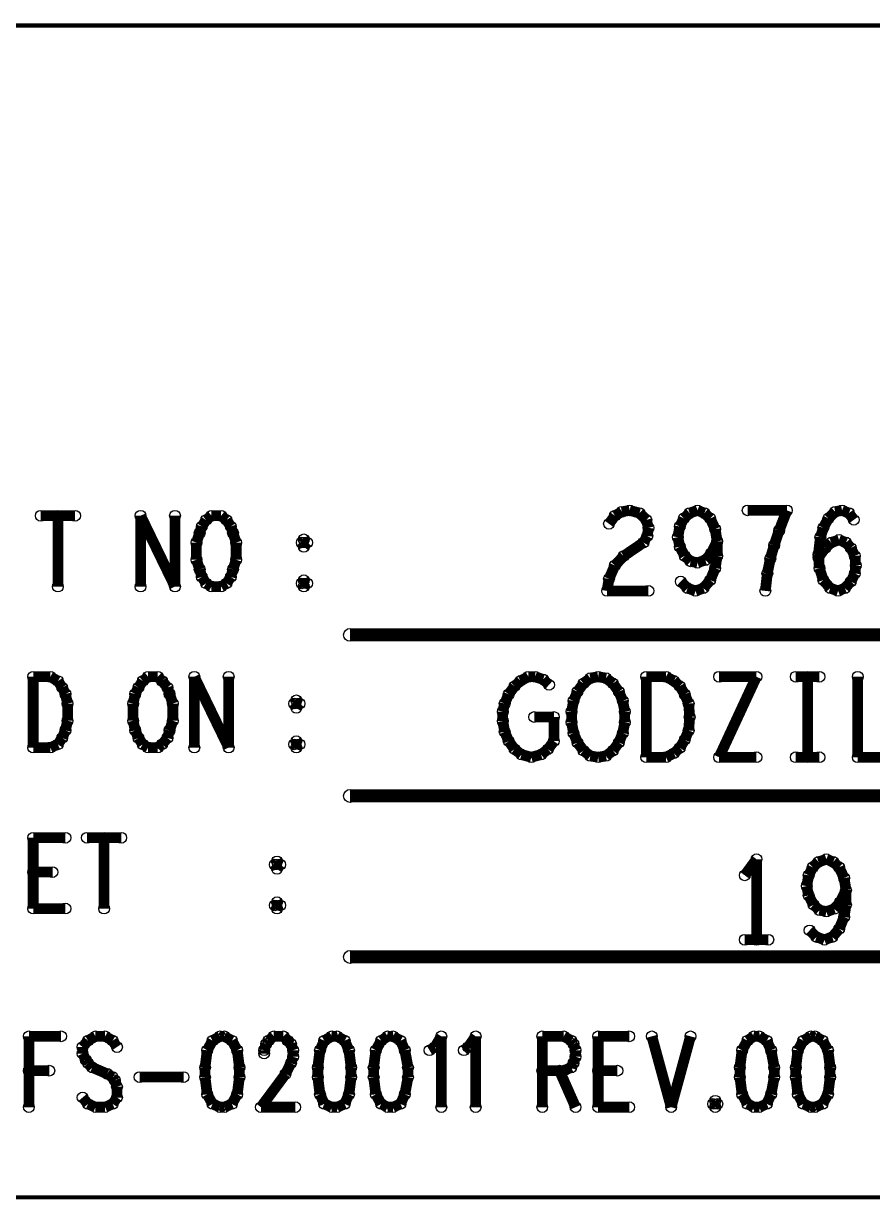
# Model space of a CAD drawing. Header units: millimetres. Extents: x 0 to 24, y 0 to 13.8.
# Drawn here: x 1.542 to 2.332, y 0 to 1.096 of the extents above; entities that cross this region are included whole.
import ezdxf

# ---------------------------------------------------------------- set-up
doc = ezdxf.new("R2010")
doc.units = ezdxf.units.MM
doc.layers.add('PRESS_FIT_PIN_A', color=11, linetype='Continuous')

# ---------------------------------------------------------------- blocks, each defined once
blk = doc.blocks.new('ROUND_3')
blk.add_circle((0, 0), 0.005)
blk = doc.blocks.new('ROUND_4')
blk.add_circle((0, 0), 0.006)

msp = doc.modelspace()

# ---------------------------------------------------------------- linework, layer by layer
at = {"layer": 'PRESS_FIT_PIN_A'}
for points, const_width in [([(7.8525, 1.0936), (0.7909, 1.0936)], 0.004), ([(2.099, 0.6407), (2.1063, 0.642)], 0.01), ([(2.1063, 0.642), (2.1155, 0.6395)], 0.01), ([(2.1695, 0.642), (2.1622, 0.6395)], 0.01), ([(2.1759, 0.6395), (2.1695, 0.642)], 0.01), ([(2.2528, 0.642), (2.2162, 0.642)], 0.01), ([(2.2455, 0.6232), (2.2528, 0.642)], 0.01), ([(2.2977, 0.6407), (2.3041, 0.642)], 0.01), ([(2.3041, 0.642), (2.3105, 0.6395)], 0.01), ([(1.558, 0.637), (1.59, 0.637)], 0.01), ([(1.574, 0.637), (1.574, 0.571)], 0.01), ([(1.651, 0.637), (1.683, 0.571)], 0.01), ([(1.651, 0.637), (1.651, 0.571)], 0.01), ([(1.683, 0.637), (1.683, 0.571)], 0.01), ([(1.712, 0.633), (1.708, 0.627)], 0.01), ([(1.717, 0.637), (1.712, 0.633)], 0.01), ([(1.726, 0.637), (1.717, 0.637)], 0.01), ([(1.731, 0.633), (1.726, 0.637)], 0.01), ([(1.735, 0.627), (1.731, 0.633)], 0.01), ([(2.0871, 0.6295), (2.0926, 0.637)], 0.01), ([(2.0926, 0.637), (2.099, 0.6407)], 0.01), ([(2.1155, 0.6395), (2.1219, 0.6332)], 0.01), ([(2.1219, 0.6332), (2.1238, 0.6257)], 0.01), ([(2.1567, 0.6345), (2.153, 0.627)], 0.01), ([(2.1622, 0.6395), (2.1567, 0.6345)], 0.01), ([(2.1814, 0.6345), (2.1759, 0.6395)], 0.01), ([(2.186, 0.6245), (2.1814, 0.6345)], 0.01), ([(2.2867, 0.6257), (2.2913, 0.6345)], 0.01), ([(2.2913, 0.6345), (2.2977, 0.6407)], 0.01), ([(2.3105, 0.6395), (2.3151, 0.6332)], 0.01), ([(1.706, 0.621), (1.703, 0.612)], 0.01), ([(1.708, 0.627), (1.706, 0.621)], 0.01), ([(1.737, 0.621), (1.735, 0.627)], 0.01), ([(1.74, 0.612), (1.737, 0.621)], 0.01), ([(2.1238, 0.6257), (2.1228, 0.6182)], 0.01), ([(2.153, 0.627), (2.1512, 0.617)], 0.01), ([(2.1878, 0.6132), (2.186, 0.6245)], 0.01), ([(2.2409, 0.6095), (2.2455, 0.6232)], 0.01), ([(2.2839, 0.617), (2.2867, 0.6257)], 0.01), ([(1.703, 0.612), (1.703, 0.596)], 0.01), ([(1.74, 0.596), (1.74, 0.612)], 0.01), ([(1.803, 0.615), (1.801, 0.612)], 0.01), ([(1.801, 0.612), (1.803, 0.608)], 0.01), ([(1.806, 0.612), (1.803, 0.615)], 0.01), ([(1.803, 0.608), (1.806, 0.612)], 0.01), ([(2.1192, 0.612), (2.1008, 0.5995)], 0.01), ([(2.1228, 0.6182), (2.1192, 0.612)], 0.01), ([(2.1512, 0.617), (2.153, 0.6082)], 0.01), ([(2.1823, 0.602), (2.1878, 0.6132)], 0.01), ([(2.1878, 0.5995), (2.1878, 0.6132)], 0.01), ([(2.2373, 0.597), (2.2409, 0.6095)], 0.01), ([(2.2821, 0.6007), (2.2839, 0.617)], 0.01), ([(2.2885, 0.607), (2.294, 0.612)], 0.01), ([(2.294, 0.612), (2.3013, 0.6145)], 0.01), ([(2.3013, 0.6145), (2.3078, 0.612)], 0.01), ([(2.3078, 0.612), (2.3123, 0.607)], 0.01), ([(2.1008, 0.5995), (2.0926, 0.5907)], 0.01), ([(2.153, 0.6082), (2.1576, 0.5995)], 0.01), ([(2.1576, 0.5995), (2.1631, 0.5945)], 0.01), ([(2.1768, 0.5957), (2.1823, 0.602)], 0.01), ([(2.186, 0.5882), (2.1878, 0.5995)], 0.01), ([(2.2821, 0.5982), (2.2885, 0.607)], 0.01), ([(2.283, 0.5882), (2.2821, 0.6007)], 0.01), ([(2.3123, 0.607), (2.316, 0.5995)], 0.01), ([(2.316, 0.5995), (2.3169, 0.5907)], 0.01), ([(1.703, 0.596), (1.706, 0.587)], 0.01), ([(1.706, 0.587), (1.708, 0.58)], 0.01), ([(1.735, 0.58), (1.737, 0.587)], 0.01), ([(1.737, 0.587), (1.74, 0.596)], 0.01), ([(2.0926, 0.5907), (2.0871, 0.5782)], 0.01), ([(2.1631, 0.5945), (2.1695, 0.5932)], 0.01), ([(2.1695, 0.5932), (2.1768, 0.5957)], 0.01), ([(2.1814, 0.577), (2.186, 0.5882)], 0.01), ([(2.2345, 0.5832), (2.2373, 0.597)], 0.01), ([(2.2867, 0.577), (2.283, 0.5882)], 0.01), ([(2.3169, 0.5907), (2.316, 0.5832)], 0.01), ([(1.708, 0.58), (1.712, 0.574)], 0.01), ([(1.731, 0.574), (1.735, 0.58)], 0.01), ([(1.803, 0.577), (1.801, 0.574)], 0.01), ([(1.806, 0.574), (1.803, 0.577)], 0.01), ([(2.0871, 0.5782), (2.0853, 0.567)], 0.01), ([(2.1539, 0.5757), (2.1603, 0.5695)], 0.01), ([(2.175, 0.5695), (2.1814, 0.577)], 0.01), ([(2.2327, 0.567), (2.2345, 0.5832)], 0.01), ([(2.2931, 0.5695), (2.2867, 0.577)], 0.01), ([(2.3123, 0.5757), (2.3068, 0.5695)], 0.01), ([(2.316, 0.5832), (2.3123, 0.5757)], 0.01), ([(1.712, 0.574), (1.717, 0.571)], 0.01), ([(1.717, 0.571), (1.726, 0.571)], 0.01), ([(1.726, 0.571), (1.731, 0.574)], 0.01), ([(1.801, 0.574), (1.803, 0.571)], 0.01), ([(1.803, 0.571), (1.806, 0.574)], 0.01), ([(2.0853, 0.567), (2.1238, 0.567)], 0.01), ([(2.1603, 0.5695), (2.1677, 0.567)], 0.01), ([(2.1677, 0.567), (2.175, 0.5695)], 0.01), ([(2.3004, 0.567), (2.2931, 0.5695)], 0.01), ([(2.3068, 0.5695), (2.3004, 0.567)], 0.01), ([(1.846, 0.526), (3.046, 0.526)], 0.012), ([(1.551, 0.487), (1.567, 0.487)], 0.01), ([(1.551, 0.487), (1.551, 0.421)], 0.01), ([(1.567, 0.487), (1.574, 0.483)], 0.01), ([(1.574, 0.483), (1.578, 0.477)], 0.01), ([(1.653, 0.483), (1.649, 0.477)], 0.01), ([(1.658, 0.487), (1.653, 0.483)], 0.01), ([(1.667, 0.487), (1.658, 0.487)], 0.01), ([(1.671, 0.483), (1.667, 0.487)], 0.01), ([(1.676, 0.477), (1.671, 0.483)], 0.01), ([(1.701, 0.487), (1.733, 0.421)], 0.01), ([(1.701, 0.487), (1.701, 0.421)], 0.01), ([(1.733, 0.487), (1.733, 0.421)], 0.01), ([(1.9937, 0.4707), (1.9992, 0.4782)], 0.01), ([(1.9992, 0.4782), (2.0047, 0.4832)], 0.01), ([(2.0047, 0.4832), (2.012, 0.487)], 0.01), ([(2.012, 0.487), (2.0184, 0.487)], 0.01), ([(2.0184, 0.487), (2.0258, 0.4845)], 0.01), ([(2.0258, 0.4845), (2.0313, 0.4795)], 0.01), ([(2.0578, 0.4732), (2.0633, 0.4807)], 0.01), ([(2.0633, 0.4807), (2.0697, 0.4857)], 0.01), ([(2.0697, 0.4857), (2.077, 0.487)], 0.01), ([(2.077, 0.487), (2.0843, 0.4857)], 0.01), ([(2.0843, 0.4857), (2.0908, 0.4807)], 0.01), ([(2.0908, 0.4807), (2.0963, 0.4732)], 0.01), ([(2.1218, 0.412), (2.1218, 0.487)], 0.01), ([(2.1218, 0.487), (2.1402, 0.487)], 0.01), ([(2.1402, 0.487), (2.1475, 0.4832)], 0.01), ([(2.1475, 0.4832), (2.153, 0.4782)], 0.01), ([(2.153, 0.4782), (2.1576, 0.4707)], 0.01), ([(2.1896, 0.487), (2.2244, 0.487)], 0.01), ([(2.2244, 0.487), (2.1896, 0.412)], 0.01), ([(2.261, 0.487), (2.283, 0.487)], 0.01), ([(2.272, 0.487), (2.272, 0.412)], 0.01), ([(2.3187, 0.487), (2.3187, 0.412)], 0.01), ([(1.578, 0.477), (1.581, 0.471)], 0.01), ([(1.581, 0.471), (1.583, 0.462)], 0.01), ([(1.646, 0.471), (1.644, 0.462)], 0.01), ([(1.649, 0.477), (1.646, 0.471)], 0.01), ([(1.678, 0.471), (1.676, 0.477)], 0.01), ([(1.681, 0.462), (1.678, 0.471)], 0.01), ([(1.99, 0.462), (1.9937, 0.4707)], 0.01), ([(2.0541, 0.4645), (2.0578, 0.4732)], 0.01), ([(2.0963, 0.4732), (2.0999, 0.4645)], 0.01), ([(2.1576, 0.4707), (2.1613, 0.462)], 0.01), ([(1.583, 0.462), (1.583, 0.446)], 0.01), ([(1.644, 0.462), (1.644, 0.446)], 0.01), ([(1.681, 0.446), (1.681, 0.462)], 0.01), ([(1.796, 0.465), (1.794, 0.462)], 0.01), ([(1.794, 0.462), (1.796, 0.458)], 0.01), ([(1.799, 0.462), (1.796, 0.465)], 0.01), ([(1.796, 0.458), (1.799, 0.462)], 0.01), ([(1.9882, 0.4545), (1.99, 0.462)], 0.01), ([(2.0523, 0.4545), (2.0541, 0.4645)], 0.01), ([(2.0999, 0.4645), (2.1018, 0.4545)], 0.01), ([(2.1613, 0.462), (2.1622, 0.4495)], 0.01), ([(1.583, 0.446), (1.581, 0.437)], 0.01), ([(1.644, 0.446), (1.646, 0.437)], 0.01), ([(1.678, 0.437), (1.681, 0.446)], 0.01), ([(1.9882, 0.4457), (1.9882, 0.4545)], 0.01), ([(1.99, 0.4357), (1.9882, 0.4457)], 0.01), ([(2.0175, 0.4495), (2.0358, 0.4495)], 0.01), ([(2.0358, 0.4495), (2.0358, 0.427)], 0.01), ([(2.0523, 0.4445), (2.0523, 0.4545)], 0.01), ([(2.0541, 0.4345), (2.0523, 0.4445)], 0.01), ([(2.1018, 0.4445), (2.0999, 0.4345)], 0.01), ([(2.1018, 0.4545), (2.1018, 0.4445)], 0.01), ([(2.1622, 0.4495), (2.1613, 0.437)], 0.01), ([(1.581, 0.437), (1.578, 0.43)], 0.01), ([(1.646, 0.437), (1.649, 0.43)], 0.01), ([(1.676, 0.43), (1.678, 0.437)], 0.01), ([(1.9937, 0.427), (1.99, 0.4357)], 0.01), ([(2.0578, 0.4257), (2.0541, 0.4345)], 0.01), ([(2.0999, 0.4345), (2.0963, 0.4257)], 0.01), ([(2.1613, 0.437), (2.1576, 0.4282)], 0.01), ([(1.574, 0.424), (1.567, 0.421)], 0.01), ([(1.578, 0.43), (1.574, 0.424)], 0.01), ([(1.649, 0.43), (1.653, 0.424)], 0.01), ([(1.653, 0.424), (1.658, 0.421)], 0.01), ([(1.667, 0.421), (1.671, 0.424)], 0.01), ([(1.671, 0.424), (1.676, 0.43)], 0.01), ([(1.796, 0.427), (1.794, 0.424)], 0.01), ([(1.794, 0.424), (1.796, 0.421)], 0.01), ([(1.799, 0.424), (1.796, 0.427)], 0.01), ([(1.796, 0.421), (1.799, 0.424)], 0.01), ([(1.9992, 0.4195), (1.9937, 0.427)], 0.01), ([(2.0358, 0.427), (2.0303, 0.4195)], 0.01), ([(2.0633, 0.4182), (2.0578, 0.4257)], 0.01), ([(2.0963, 0.4257), (2.0908, 0.4182)], 0.01), ([(2.1576, 0.4282), (2.153, 0.4207)], 0.01), ([(1.567, 0.421), (1.551, 0.421)], 0.01), ([(1.658, 0.421), (1.667, 0.421)], 0.01), ([(2.0056, 0.4145), (1.9992, 0.4195)], 0.01), ([(2.0148, 0.412), (2.0056, 0.4145)], 0.01), ([(2.0239, 0.4145), (2.0148, 0.412)], 0.01), ([(2.0303, 0.4195), (2.0239, 0.4145)], 0.01), ([(2.0697, 0.4132), (2.0633, 0.4182)], 0.01), ([(2.077, 0.412), (2.0697, 0.4132)], 0.01), ([(2.0843, 0.4132), (2.077, 0.412)], 0.01), ([(2.0908, 0.4182), (2.0843, 0.4132)], 0.01), ([(2.1402, 0.412), (2.1218, 0.412)], 0.01), ([(2.1475, 0.4157), (2.1402, 0.412)], 0.01), ([(2.153, 0.4207), (2.1475, 0.4157)], 0.01), ([(2.1896, 0.412), (2.2244, 0.412)], 0.01), ([(2.261, 0.412), (2.283, 0.412)], 0.01), ([(2.3187, 0.412), (2.3553, 0.412)], 0.01), ([(1.846, 0.376), (3.046, 0.376)], 0.012), ([(1.551, 0.337), (1.551, 0.271)], 0.01), ([(1.551, 0.337), (1.581, 0.337)], 0.01), ([(1.601, 0.337), (1.633, 0.337)], 0.01), ([(1.617, 0.337), (1.617, 0.271)], 0.01), ([(1.778, 0.315), (1.776, 0.312)], 0.01), ([(1.781, 0.312), (1.778, 0.315)], 0.01), ([(2.2245, 0.317), (2.2135, 0.302)], 0.01), ([(2.2245, 0.242), (2.2245, 0.317)], 0.01), ([(2.2822, 0.3145), (2.2767, 0.3095)], 0.01), ([(2.2895, 0.317), (2.2822, 0.3145)], 0.01), ([(2.2959, 0.3145), (2.2895, 0.317)], 0.01), ([(2.3014, 0.3095), (2.2959, 0.3145)], 0.01), ([(1.551, 0.305), (1.569, 0.305)], 0.01), ([(1.776, 0.312), (1.778, 0.308)], 0.01), ([(1.778, 0.308), (1.781, 0.312)], 0.01), ([(2.273, 0.302), (2.2712, 0.292)], 0.01), ([(2.2767, 0.3095), (2.273, 0.302)], 0.01), ([(2.306, 0.2995), (2.3014, 0.3095)], 0.01), ([(2.2712, 0.292), (2.273, 0.2832)], 0.01), ([(2.3078, 0.2882), (2.306, 0.2995)], 0.01), ([(2.273, 0.2832), (2.2776, 0.2745)], 0.01), ([(2.3023, 0.277), (2.3078, 0.2882)], 0.01), ([(2.3078, 0.2745), (2.3078, 0.2882)], 0.01), ([(1.551, 0.271), (1.581, 0.271)], 0.01), ([(1.778, 0.277), (1.776, 0.274)], 0.01), ([(1.776, 0.274), (1.778, 0.271)], 0.01), ([(1.781, 0.274), (1.778, 0.277)], 0.01), ([(1.778, 0.271), (1.781, 0.274)], 0.01), ([(2.2776, 0.2745), (2.2831, 0.2695)], 0.01), ([(2.2831, 0.2695), (2.2895, 0.2682)], 0.01), ([(2.2895, 0.2682), (2.2968, 0.2707)], 0.01), ([(2.2968, 0.2707), (2.3023, 0.277)], 0.01), ([(2.306, 0.2632), (2.3078, 0.2745)], 0.01), ([(2.3014, 0.252), (2.306, 0.2632)], 0.01), ([(2.2739, 0.2507), (2.2803, 0.2445)], 0.01), ([(2.295, 0.2445), (2.3014, 0.252)], 0.01), ([(2.2135, 0.242), (2.2355, 0.242)], 0.01), ([(2.2803, 0.2445), (2.2877, 0.242)], 0.01), ([(2.2877, 0.242), (2.295, 0.2445)], 0.01), ([(1.846, 0.226), (3.046, 0.226)], 0.012), ([(1.547, 0.152), (1.577, 0.152)], 0.01), ([(1.547, 0.152), (1.547, 0.086)], 0.01), ([(1.609, 0.152), (1.602, 0.148)], 0.01), ([(1.618, 0.152), (1.609, 0.152)], 0.01), ([(1.625, 0.148), (1.618, 0.152)], 0.01), ([(1.725, 0.152), (1.718, 0.148)], 0.01), ([(1.729, 0.152), (1.725, 0.152)], 0.01), ([(1.736, 0.148), (1.729, 0.152)], 0.01), ([(1.77, 0.148), (1.775, 0.152)], 0.01), ([(1.775, 0.152), (1.784, 0.152)], 0.01), ([(1.784, 0.152), (1.788, 0.148)], 0.01), ([(1.829, 0.152), (1.822, 0.148)], 0.01), ([(1.834, 0.152), (1.829, 0.152)], 0.01), ([(1.841, 0.148), (1.834, 0.152)], 0.01), ([(1.881, 0.152), (1.875, 0.148)], 0.01), ([(1.886, 0.152), (1.881, 0.152)], 0.01), ([(1.893, 0.148), (1.886, 0.152)], 0.01), ([(1.925, 0.142), (1.931, 0.152)], 0.01), ([(1.931, 0.152), (1.931, 0.086)], 0.01), ([(1.956, 0.142), (1.963, 0.152)], 0.01), ([(1.963, 0.152), (1.963, 0.086)], 0.01), ([(2.025, 0.152), (2.045, 0.152)], 0.01), ([(2.025, 0.152), (2.025, 0.086)], 0.01), ([(2.045, 0.152), (2.052, 0.148)], 0.01), ([(2.077, 0.152), (2.106, 0.152)], 0.01), ([(2.077, 0.152), (2.077, 0.086)], 0.01), ([(2.127, 0.152), (2.145, 0.086)], 0.01), ([(2.163, 0.152), (2.145, 0.086)], 0.01), ([(2.222, 0.152), (2.216, 0.148)], 0.01), ([(2.227, 0.152), (2.222, 0.152)], 0.01), ([(2.234, 0.148), (2.227, 0.152)], 0.01), ([(2.275, 0.152), (2.268, 0.148)], 0.01), ([(2.279, 0.152), (2.275, 0.152)], 0.01), ([(2.286, 0.148), (2.279, 0.152)], 0.01), ([(1.602, 0.148), (1.597, 0.142)], 0.01), ([(1.597, 0.142), (1.597, 0.136)], 0.01), ([(1.629, 0.142), (1.625, 0.148)], 0.01), ([(1.713, 0.139), (1.711, 0.123)], 0.01), ([(1.718, 0.148), (1.713, 0.139)], 0.01), ([(1.741, 0.139), (1.736, 0.148)], 0.01), ([(1.743, 0.123), (1.741, 0.139)], 0.01), ([(1.766, 0.139), (1.768, 0.145)], 0.01), ([(1.766, 0.136), (1.766, 0.139)], 0.01), ([(1.768, 0.145), (1.77, 0.148)], 0.01), ([(1.788, 0.148), (1.791, 0.145)], 0.01), ([(1.791, 0.145), (1.793, 0.139)], 0.01), ([(1.793, 0.139), (1.793, 0.133)], 0.01), ([(1.818, 0.139), (1.816, 0.123)], 0.01), ([(1.822, 0.148), (1.818, 0.139)], 0.01), ([(1.845, 0.139), (1.841, 0.148)], 0.01), ([(1.847, 0.123), (1.845, 0.139)], 0.01), ([(1.87, 0.139), (1.868, 0.123)], 0.01), ([(1.875, 0.148), (1.87, 0.139)], 0.01), ([(1.897, 0.139), (1.893, 0.148)], 0.01), ([(1.9, 0.123), (1.897, 0.139)], 0.01), ([(1.92, 0.139), (1.925, 0.142)], 0.01), ([(1.952, 0.139), (1.956, 0.142)], 0.01), ([(2.052, 0.148), (2.054, 0.145)], 0.01), ([(2.054, 0.145), (2.056, 0.139)], 0.01), ([(2.056, 0.139), (2.056, 0.133)], 0.01), ([(2.211, 0.139), (2.209, 0.123)], 0.01), ([(2.216, 0.148), (2.211, 0.139)], 0.01), ([(2.238, 0.139), (2.234, 0.148)], 0.01), ([(2.241, 0.123), (2.238, 0.139)], 0.01), ([(2.263, 0.139), (2.261, 0.123)], 0.01), ([(2.268, 0.148), (2.263, 0.139)], 0.01), ([(2.291, 0.139), (2.286, 0.148)], 0.01), ([(2.293, 0.123), (2.291, 0.139)], 0.01), ([(1.597, 0.136), (1.6, 0.13)], 0.01), ([(1.6, 0.13), (1.602, 0.127)], 0.01), ([(1.602, 0.127), (1.606, 0.123)], 0.01), ([(1.791, 0.127), (1.786, 0.117)], 0.01), ([(1.793, 0.133), (1.791, 0.127)], 0.01), ([(2.054, 0.127), (2.052, 0.123)], 0.01), ([(2.056, 0.133), (2.054, 0.127)], 0.01), ([(1.547, 0.12), (1.566, 0.12)], 0.01), ([(1.606, 0.123), (1.62, 0.117)], 0.01), ([(1.62, 0.117), (1.625, 0.114)], 0.01), ([(1.711, 0.123), (1.711, 0.114)], 0.01), ([(1.743, 0.114), (1.743, 0.123)], 0.01), ([(1.786, 0.117), (1.763, 0.086)], 0.01), ([(1.816, 0.123), (1.816, 0.114)], 0.01), ([(1.847, 0.114), (1.847, 0.123)], 0.01), ([(1.868, 0.123), (1.868, 0.114)], 0.01), ([(1.9, 0.114), (1.9, 0.123)], 0.01), ([(2.045, 0.12), (2.025, 0.12)], 0.01), ([(2.041, 0.12), (2.056, 0.086)], 0.01), ([(2.052, 0.123), (2.045, 0.12)], 0.01), ([(2.077, 0.12), (2.095, 0.12)], 0.01), ([(2.209, 0.123), (2.209, 0.114)], 0.01), ([(2.241, 0.114), (2.241, 0.123)], 0.01), ([(2.261, 0.123), (2.261, 0.114)], 0.01), ([(2.293, 0.114), (2.293, 0.123)], 0.01), ([(1.625, 0.114), (1.627, 0.111)], 0.01), ([(1.627, 0.111), (1.629, 0.105)], 0.01), ([(1.629, 0.105), (1.629, 0.095)], 0.01), ([(1.65, 0.114), (1.691, 0.114)], 0.01), ([(1.711, 0.114), (1.713, 0.098)], 0.01), ([(1.741, 0.098), (1.743, 0.114)], 0.01), ([(1.816, 0.114), (1.818, 0.098)], 0.01), ([(1.845, 0.098), (1.847, 0.114)], 0.01), ([(1.868, 0.114), (1.87, 0.098)], 0.01), ([(1.897, 0.098), (1.9, 0.114)], 0.01), ([(2.209, 0.114), (2.211, 0.098)], 0.01), ([(2.238, 0.098), (2.241, 0.114)], 0.01), ([(2.261, 0.114), (2.263, 0.098)], 0.01), ([(2.291, 0.098), (2.293, 0.114)], 0.01), ([(1.602, 0.089), (1.597, 0.095)], 0.01), ([(1.629, 0.095), (1.625, 0.089)], 0.01), ([(1.713, 0.098), (1.718, 0.089)], 0.01), ([(1.736, 0.089), (1.741, 0.098)], 0.01), ([(1.818, 0.098), (1.822, 0.089)], 0.01), ([(1.841, 0.089), (1.845, 0.098)], 0.01), ([(1.87, 0.098), (1.875, 0.089)], 0.01), ([(1.893, 0.089), (1.897, 0.098)], 0.01), ([(2.211, 0.098), (2.216, 0.089)], 0.01), ([(2.234, 0.089), (2.238, 0.098)], 0.01), ([(2.263, 0.098), (2.268, 0.089)], 0.01), ([(2.286, 0.089), (2.291, 0.098)], 0.01), ([(1.609, 0.086), (1.602, 0.089)], 0.01), ([(1.618, 0.086), (1.609, 0.086)], 0.01), ([(1.625, 0.089), (1.618, 0.086)], 0.01), ([(1.718, 0.089), (1.725, 0.086)], 0.01), ([(1.725, 0.086), (1.729, 0.086)], 0.01), ([(1.729, 0.086), (1.736, 0.089)], 0.01), ([(1.763, 0.086), (1.795, 0.086)], 0.01), ([(1.822, 0.089), (1.829, 0.086)], 0.01), ([(1.829, 0.086), (1.834, 0.086)], 0.01), ([(1.834, 0.086), (1.841, 0.089)], 0.01), ([(1.875, 0.089), (1.881, 0.086)], 0.01), ([(1.881, 0.086), (1.886, 0.086)], 0.01), ([(1.886, 0.086), (1.893, 0.089)], 0.01), ([(2.077, 0.086), (2.106, 0.086)], 0.01), ([(2.186, 0.092), (2.184, 0.089)], 0.01), ([(2.184, 0.089), (2.186, 0.086)], 0.01), ([(2.188, 0.089), (2.186, 0.092)], 0.01), ([(2.186, 0.086), (2.188, 0.089)], 0.01), ([(2.216, 0.089), (2.222, 0.086)], 0.01), ([(2.222, 0.086), (2.227, 0.086)], 0.01), ([(2.227, 0.086), (2.234, 0.089)], 0.01), ([(2.268, 0.089), (2.275, 0.086)], 0.01), ([(2.275, 0.086), (2.279, 0.086)], 0.01), ([(2.279, 0.086), (2.286, 0.089)], 0.01), ([(0.002, 0.002), (23.405, 0.002)], 0.004), ([(0.002, 0.002), (23.405, 0.002)], 0.004)]:
    msp.add_lwpolyline(points, dxfattribs=dict(at, const_width=const_width))

# ---------------------------------------------------------------- block references
for name, p in [('ROUND_3', (2.1063, 0.642)), ('ROUND_3', (2.1695, 0.642)), ('ROUND_3', (2.2162, 0.642)), ('ROUND_3', (2.2528, 0.642)), ('ROUND_3', (2.3041, 0.642)), ('ROUND_3', (1.558, 0.637)), ('ROUND_3', (1.574, 0.637)), ('ROUND_3', (1.59, 0.637)), ('ROUND_3', (1.651, 0.637)), ('ROUND_3', (1.651, 0.637)), ('ROUND_3', (1.683, 0.637)), ('ROUND_3', (1.712, 0.633)), ('ROUND_3', (1.712, 0.633)), ('ROUND_3', (1.717, 0.637)), ('ROUND_3', (1.717, 0.637)), ('ROUND_3', (1.726, 0.637)), ('ROUND_3', (1.726, 0.637)), ('ROUND_3', (1.731, 0.633)), ('ROUND_3', (1.731, 0.633)), ('ROUND_3', (2.0926, 0.637)), ('ROUND_3', (2.099, 0.6407)), ('ROUND_3', (2.1155, 0.6395)), ('ROUND_3', (2.1219, 0.6332)), ('ROUND_3', (2.1567, 0.6345)), ('ROUND_3', (2.1622, 0.6395)), ('ROUND_3', (2.1759, 0.6395)), ('ROUND_3', (2.1814, 0.6345)), ('ROUND_3', (2.2913, 0.6345)), ('ROUND_3', (2.2977, 0.6407)), ('ROUND_3', (2.3105, 0.6395)), ('ROUND_3', (2.3151, 0.6332)), ('ROUND_3', (1.706, 0.621)), ('ROUND_3', (1.706, 0.621)), ('ROUND_3', (1.708, 0.627)), ('ROUND_3', (1.708, 0.627)), ('ROUND_3', (1.735, 0.627)), ('ROUND_3', (1.735, 0.627)), ('ROUND_3', (1.737, 0.621)), ('ROUND_3', (1.737, 0.621)), ('ROUND_3', (2.0871, 0.6295)), ('ROUND_3', (2.1238, 0.6257)), ('ROUND_3', (2.153, 0.627)), ('ROUND_3', (2.186, 0.6245)), ('ROUND_3', (2.2455, 0.6232)), ('ROUND_3', (2.2867, 0.6257)), ('ROUND_3', (1.703, 0.612)), ('ROUND_3', (1.703, 0.612)), ('ROUND_3', (1.74, 0.612)), ('ROUND_3', (1.74, 0.612)), ('ROUND_3', (1.801, 0.612)), ('ROUND_3', (1.801, 0.612)), ('ROUND_3', (1.803, 0.615)), ('ROUND_3', (1.803, 0.615)), ('ROUND_3', (1.806, 0.612)), ('ROUND_3', (1.806, 0.612)), ('ROUND_3', (2.1192, 0.612)), ('ROUND_3', (2.1228, 0.6182)), ('ROUND_3', (2.1512, 0.617)), ('ROUND_3', (2.1878, 0.6132)), ('ROUND_3', (2.1878, 0.6132)), ('ROUND_3', (2.2409, 0.6095)), ('ROUND_3', (2.2839, 0.617)), ('ROUND_3', (2.294, 0.612)), ('ROUND_3', (2.3013, 0.6145)), ('ROUND_3', (2.3078, 0.612)), ('ROUND_3', (1.803, 0.608)), ('ROUND_3', (1.803, 0.608)), ('ROUND_3', (2.1008, 0.5995)), ('ROUND_3', (2.153, 0.6082)), ('ROUND_3', (2.1576, 0.5995)), ('ROUND_3', (2.1823, 0.602)), ('ROUND_3', (2.1878, 0.5995)), ('ROUND_3', (2.2821, 0.6007)), ('ROUND_3', (2.2821, 0.5982)), ('ROUND_3', (2.2885, 0.607)), ('ROUND_3', (2.3123, 0.607)), ('ROUND_3', (2.316, 0.5995)), ('ROUND_3', (1.703, 0.596)), ('ROUND_3', (1.703, 0.596)), ('ROUND_3', (1.706, 0.587)), ('ROUND_3', (1.706, 0.587)), ('ROUND_3', (1.737, 0.587)), ('ROUND_3', (1.737, 0.587)), ('ROUND_3', (1.74, 0.596)), ('ROUND_3', (1.74, 0.596)), ('ROUND_3', (2.0926, 0.5907)), ('ROUND_3', (2.1631, 0.5945)), ('ROUND_3', (2.1695, 0.5932)), ('ROUND_3', (2.1768, 0.5957)), ('ROUND_3', (2.186, 0.5882)), ('ROUND_3', (2.2373, 0.597)), ('ROUND_3', (2.283, 0.5882)), ('ROUND_3', (2.3169, 0.5907)), ('ROUND_3', (1.708, 0.58)), ('ROUND_3', (1.708, 0.58)), ('ROUND_3', (1.735, 0.58)), ('ROUND_3', (1.735, 0.58)), ('ROUND_3', (1.803, 0.577)), ('ROUND_3', (1.803, 0.577)), ('ROUND_3', (2.0871, 0.5782)), ('ROUND_3', (2.1539, 0.5757)), ('ROUND_3', (2.1814, 0.577)), ('ROUND_3', (2.2345, 0.5832)), ('ROUND_3', (2.2867, 0.577)), ('ROUND_3', (2.3123, 0.5757)), ('ROUND_3', (2.316, 0.5832)), ('ROUND_3', (1.574, 0.571)), ('ROUND_3', (1.651, 0.571)), ('ROUND_3', (1.683, 0.571)), ('ROUND_3', (1.683, 0.571)), ('ROUND_3', (1.712, 0.574)), ('ROUND_3', (1.712, 0.574)), ('ROUND_3', (1.717, 0.571)), ('ROUND_3', (1.717, 0.571)), ('ROUND_3', (1.726, 0.571)), ('ROUND_3', (1.726, 0.571)), ('ROUND_3', (1.731, 0.574)), ('ROUND_3', (1.731, 0.574)), ('ROUND_3', (1.801, 0.574)), ('ROUND_3', (1.801, 0.574)), ('ROUND_3', (1.803, 0.571)), ('ROUND_3', (1.803, 0.571)), ('ROUND_3', (1.806, 0.574)), ('ROUND_3', (1.806, 0.574)), ('ROUND_3', (2.0853, 0.567)), ('ROUND_3', (2.1238, 0.567)), ('ROUND_3', (2.1603, 0.5695)), ('ROUND_3', (2.1677, 0.567)), ('ROUND_3', (2.175, 0.5695)), ('ROUND_3', (2.2327, 0.567)), ('ROUND_3', (2.2931, 0.5695)), ('ROUND_3', (2.3004, 0.567)), ('ROUND_3', (2.3068, 0.5695)), ('ROUND_4', (1.846, 0.526)), ('ROUND_3', (1.551, 0.487)), ('ROUND_3', (1.551, 0.487)), ('ROUND_3', (1.567, 0.487)), ('ROUND_3', (1.567, 0.487)), ('ROUND_3', (1.574, 0.483)), ('ROUND_3', (1.574, 0.483)), ('ROUND_3', (1.653, 0.483)), ('ROUND_3', (1.653, 0.483)), ('ROUND_3', (1.658, 0.487)), ('ROUND_3', (1.658, 0.487)), ('ROUND_3', (1.667, 0.487)), ('ROUND_3', (1.667, 0.487)), ('ROUND_3', (1.671, 0.483)), ('ROUND_3', (1.671, 0.483)), ('ROUND_3', (1.701, 0.487)), ('ROUND_3', (1.701, 0.487)), ('ROUND_3', (1.733, 0.487)), ('ROUND_3', (1.9992, 0.4782)), ('ROUND_3', (2.0047, 0.4832)), ('ROUND_3', (2.012, 0.487)), ('ROUND_3', (2.0184, 0.487)), ('ROUND_3', (2.0258, 0.4845)), ('ROUND_3', (2.0313, 0.4795)), ('ROUND_3', (2.0633, 0.4807)), ('ROUND_3', (2.0697, 0.4857)), ('ROUND_3', (2.077, 0.487)), ('ROUND_3', (2.0843, 0.4857)), ('ROUND_3', (2.0908, 0.4807)), ('ROUND_3', (2.1218, 0.487)), ('ROUND_3', (2.1402, 0.487)), ('ROUND_3', (2.1475, 0.4832)), ('ROUND_3', (2.153, 0.4782)), ('ROUND_3', (2.1896, 0.487)), ('ROUND_3', (2.2244, 0.487)), ('ROUND_3', (2.261, 0.487)), ('ROUND_3', (2.272, 0.487)), ('ROUND_3', (2.283, 0.487)), ('ROUND_3', (2.3187, 0.487)), ('ROUND_3', (1.578, 0.477)), ('ROUND_3', (1.578, 0.477)), ('ROUND_3', (1.581, 0.471)), ('ROUND_3', (1.581, 0.471)), ('ROUND_3', (1.646, 0.471)), ('ROUND_3', (1.646, 0.471)), ('ROUND_3', (1.649, 0.477)), ('ROUND_3', (1.649, 0.477)), ('ROUND_3', (1.676, 0.477)), ('ROUND_3', (1.676, 0.477)), ('ROUND_3', (1.678, 0.471)), ('ROUND_3', (1.678, 0.471)), ('ROUND_3', (1.9937, 0.4707)), ('ROUND_3', (2.0578, 0.4732)), ('ROUND_3', (2.0963, 0.4732)), ('ROUND_3', (2.1576, 0.4707)), ('ROUND_3', (1.583, 0.462)), ('ROUND_3', (1.583, 0.462)), ('ROUND_3', (1.644, 0.462)), ('ROUND_3', (1.644, 0.462)), ('ROUND_3', (1.681, 0.462)), ('ROUND_3', (1.681, 0.462)), ('ROUND_3', (1.794, 0.462)), ('ROUND_3', (1.794, 0.462)), ('ROUND_3', (1.796, 0.465)), ('ROUND_3', (1.796, 0.465)), ('ROUND_3', (1.796, 0.458)), ('ROUND_3', (1.796, 0.458)), ('ROUND_3', (1.799, 0.462)), ('ROUND_3', (1.799, 0.462)), ('ROUND_3', (1.99, 0.462)), ('ROUND_3', (2.0541, 0.4645)), ('ROUND_3', (2.0999, 0.4645)), ('ROUND_3', (2.1613, 0.462)), ('ROUND_3', (1.583, 0.446)), ('ROUND_3', (1.583, 0.446)), ('ROUND_3', (1.644, 0.446)), ('ROUND_3', (1.644, 0.446)), ('ROUND_3', (1.681, 0.446)), ('ROUND_3', (1.681, 0.446)), ('ROUND_3', (1.9882, 0.4545)), ('ROUND_3', (1.9882, 0.4457)), ('ROUND_3', (2.0175, 0.4495)), ('ROUND_3', (2.0358, 0.4495)), ('ROUND_3', (2.0523, 0.4545)), ('ROUND_3', (2.0523, 0.4445)), ('ROUND_3', (2.1018, 0.4545)), ('ROUND_3', (2.1018, 0.4445)), ('ROUND_3', (2.1622, 0.4495)), ('ROUND_3', (1.581, 0.437)), ('ROUND_3', (1.581, 0.437)), ('ROUND_3', (1.646, 0.437)), ('ROUND_3', (1.646, 0.437)), ('ROUND_3', (1.678, 0.437)), ('ROUND_3', (1.678, 0.437)), ('ROUND_3', (1.99, 0.4357)), ('ROUND_3', (2.0541, 0.4345)), ('ROUND_3', (2.0999, 0.4345)), ('ROUND_3', (2.1613, 0.437)), ('ROUND_3', (1.574, 0.424)), ('ROUND_3', (1.574, 0.424)), ('ROUND_3', (1.578, 0.43)), ('ROUND_3', (1.578, 0.43)), ('ROUND_3', (1.649, 0.43)), ('ROUND_3', (1.649, 0.43)), ('ROUND_3', (1.653, 0.424)), ('ROUND_3', (1.653, 0.424)), ('ROUND_3', (1.671, 0.424)), ('ROUND_3', (1.671, 0.424)), ('ROUND_3', (1.676, 0.43)), ('ROUND_3', (1.676, 0.43)), ('ROUND_3', (1.794, 0.424)), ('ROUND_3', (1.794, 0.424)), ('ROUND_3', (1.796, 0.427)), ('ROUND_3', (1.796, 0.427)), ('ROUND_3', (1.799, 0.424)), ('ROUND_3', (1.799, 0.424)), ('ROUND_3', (1.9937, 0.427)), ('ROUND_3', (2.0358, 0.427)), ('ROUND_3', (2.0578, 0.4257)), ('ROUND_3', (2.0963, 0.4257)), ('ROUND_3', (2.1576, 0.4282)), ('ROUND_3', (1.551, 0.421)), ('ROUND_3', (1.551, 0.421)), ('ROUND_3', (1.567, 0.421)), ('ROUND_3', (1.567, 0.421)), ('ROUND_3', (1.658, 0.421)), ('ROUND_3', (1.658, 0.421)), ('ROUND_3', (1.667, 0.421)), ('ROUND_3', (1.667, 0.421)), ('ROUND_3', (1.701, 0.421)), ('ROUND_3', (1.733, 0.421)), ('ROUND_3', (1.733, 0.421)), ('ROUND_3', (1.796, 0.421)), ('ROUND_3', (1.796, 0.421)), ('ROUND_3', (1.9992, 0.4195)), ('ROUND_3', (2.0056, 0.4145)), ('ROUND_3', (2.0148, 0.412)), ('ROUND_3', (2.0239, 0.4145)), ('ROUND_3', (2.0303, 0.4195)), ('ROUND_3', (2.0633, 0.4182)), ('ROUND_3', (2.0697, 0.4132)), ('ROUND_3', (2.077, 0.412)), ('ROUND_3', (2.077, 0.412)), ('ROUND_3', (2.0843, 0.4132)), ('ROUND_3', (2.0908, 0.4182)), ('ROUND_3', (2.1218, 0.412)), ('ROUND_3', (2.1218, 0.412)), ('ROUND_3', (2.1402, 0.412)), ('ROUND_3', (2.1475, 0.4157)), ('ROUND_3', (2.153, 0.4207)), ('ROUND_3', (2.1896, 0.412)), ('ROUND_3', (2.2244, 0.412)), ('ROUND_3', (2.261, 0.412)), ('ROUND_3', (2.272, 0.412)), ('ROUND_3', (2.283, 0.412)), ('ROUND_3', (2.3187, 0.412)), ('ROUND_4', (1.846, 0.376)), ('ROUND_3', (1.551, 0.337)), ('ROUND_3', (1.551, 0.337)), ('ROUND_3', (1.581, 0.337)), ('ROUND_3', (1.601, 0.337)), ('ROUND_3', (1.617, 0.337)), ('ROUND_3', (1.633, 0.337)), ('ROUND_3', (1.778, 0.315)), ('ROUND_3', (1.778, 0.315)), ('ROUND_3', (2.2245, 0.317)), ('ROUND_3', (2.2822, 0.3145)), ('ROUND_3', (2.2895, 0.317)), ('ROUND_3', (2.2959, 0.3145)), ('ROUND_3', (1.551, 0.305)), ('ROUND_3', (1.569, 0.305)), ('ROUND_3', (1.776, 0.312)), ('ROUND_3', (1.776, 0.312)), ('ROUND_3', (1.778, 0.308)), ('ROUND_3', (1.778, 0.308)), ('ROUND_3', (1.781, 0.312)), ('ROUND_3', (1.781, 0.312)), ('ROUND_3', (2.2135, 0.302)), ('ROUND_3', (2.273, 0.302)), ('ROUND_3', (2.2767, 0.3095)), ('ROUND_3', (2.3014, 0.3095)), ('ROUND_3', (2.2712, 0.292)), ('ROUND_3', (2.306, 0.2995)), ('ROUND_3', (2.273, 0.2832)), ('ROUND_3', (2.3078, 0.2882)), ('ROUND_3', (2.3078, 0.2882)), ('ROUND_3', (1.551, 0.271)), ('ROUND_3', (1.551, 0.271)), ('ROUND_3', (1.581, 0.271)), ('ROUND_3', (1.617, 0.271)), ('ROUND_3', (1.776, 0.274)), ('ROUND_3', (1.776, 0.274)), ('ROUND_3', (1.778, 0.277)), ('ROUND_3', (1.778, 0.277)), ('ROUND_3', (1.778, 0.271)), ('ROUND_3', (1.778, 0.271)), ('ROUND_3', (1.781, 0.274)), ('ROUND_3', (1.781, 0.274)), ('ROUND_3', (2.2776, 0.2745)), ('ROUND_3', (2.2831, 0.2695)), ('ROUND_3', (2.2968, 0.2707)), ('ROUND_3', (2.3023, 0.277)), ('ROUND_3', (2.3078, 0.2745)), ('ROUND_3', (2.2895, 0.2682)), ('ROUND_3', (2.306, 0.2632)), ('ROUND_3', (2.2739, 0.2507)), ('ROUND_3', (2.3014, 0.252)), ('ROUND_3', (2.2135, 0.242)), ('ROUND_3', (2.2245, 0.242)), ('ROUND_3', (2.2355, 0.242)), ('ROUND_3', (2.2803, 0.2445)), ('ROUND_3', (2.2877, 0.242)), ('ROUND_3', (2.295, 0.2445)), ('ROUND_4', (1.846, 0.226)), ('ROUND_3', (1.547, 0.152)), ('ROUND_3', (1.547, 0.152)), ('ROUND_3', (1.577, 0.152)), ('ROUND_3', (1.609, 0.152)), ('ROUND_3', (1.609, 0.152)), ('ROUND_3', (1.618, 0.152)), ('ROUND_3', (1.618, 0.152)), ('ROUND_3', (1.725, 0.152)), ('ROUND_3', (1.725, 0.152)), ('ROUND_3', (1.729, 0.152)), ('ROUND_3', (1.729, 0.152)), ('ROUND_3', (1.775, 0.152)), ('ROUND_3', (1.775, 0.152)), ('ROUND_3', (1.784, 0.152)), ('ROUND_3', (1.784, 0.152)), ('ROUND_3', (1.829, 0.152)), ('ROUND_3', (1.829, 0.152)), ('ROUND_3', (1.834, 0.152)), ('ROUND_3', (1.834, 0.152)), ('ROUND_3', (1.881, 0.152)), ('ROUND_3', (1.881, 0.152)), ('ROUND_3', (1.886, 0.152)), ('ROUND_3', (1.886, 0.152)), ('ROUND_3', (1.931, 0.152)), ('ROUND_3', (1.931, 0.152)), ('ROUND_3', (1.963, 0.152)), ('ROUND_3', (1.963, 0.152)), ('ROUND_3', (2.025, 0.152)), ('ROUND_3', (2.025, 0.152)), ('ROUND_3', (2.045, 0.152)), ('ROUND_3', (2.045, 0.152)), ('ROUND_3', (2.077, 0.152)), ('ROUND_3', (2.077, 0.152)), ('ROUND_3', (2.106, 0.152)), ('ROUND_3', (2.127, 0.152)), ('ROUND_3', (2.163, 0.152)), ('ROUND_3', (2.222, 0.152)), ('ROUND_3', (2.222, 0.152)), ('ROUND_3', (2.227, 0.152)), ('ROUND_3', (2.227, 0.152)), ('ROUND_3', (2.275, 0.152)), ('ROUND_3', (2.275, 0.152)), ('ROUND_3', (2.279, 0.152)), ('ROUND_3', (2.279, 0.152)), ('ROUND_3', (1.597, 0.142)), ('ROUND_3', (1.597, 0.142)), ('ROUND_3', (1.602, 0.148)), ('ROUND_3', (1.602, 0.148)), ('ROUND_3', (1.625, 0.148)), ('ROUND_3', (1.625, 0.148)), ('ROUND_3', (1.629, 0.142)), ('ROUND_3', (1.713, 0.139)), ('ROUND_3', (1.713, 0.139)), ('ROUND_3', (1.718, 0.148)), ('ROUND_3', (1.718, 0.148)), ('ROUND_3', (1.736, 0.148)), ('ROUND_3', (1.736, 0.148)), ('ROUND_3', (1.741, 0.139)), ('ROUND_3', (1.741, 0.139)), ('ROUND_3', (1.766, 0.139)), ('ROUND_3', (1.766, 0.139)), ('ROUND_3', (1.768, 0.145)), ('ROUND_3', (1.768, 0.145)), ('ROUND_3', (1.77, 0.148)), ('ROUND_3', (1.77, 0.148)), ('ROUND_3', (1.788, 0.148)), ('ROUND_3', (1.788, 0.148)), ('ROUND_3', (1.791, 0.145)), ('ROUND_3', (1.791, 0.145)), ('ROUND_3', (1.793, 0.139)), ('ROUND_3', (1.793, 0.139)), ('ROUND_3', (1.818, 0.139)), ('ROUND_3', (1.818, 0.139)), ('ROUND_3', (1.822, 0.148)), ('ROUND_3', (1.822, 0.148)), ('ROUND_3', (1.841, 0.148)), ('ROUND_3', (1.841, 0.148)), ('ROUND_3', (1.845, 0.139)), ('ROUND_3', (1.845, 0.139)), ('ROUND_3', (1.87, 0.139)), ('ROUND_3', (1.87, 0.139)), ('ROUND_3', (1.875, 0.148)), ('ROUND_3', (1.875, 0.148)), ('ROUND_3', (1.893, 0.148)), ('ROUND_3', (1.893, 0.148)), ('ROUND_3', (1.897, 0.139)), ('ROUND_3', (1.897, 0.139)), ('ROUND_3', (1.92, 0.139)), ('ROUND_3', (1.925, 0.142)), ('ROUND_3', (1.925, 0.142)), ('ROUND_3', (1.952, 0.139)), ('ROUND_3', (1.956, 0.142)), ('ROUND_3', (1.956, 0.142)), ('ROUND_3', (2.052, 0.148)), ('ROUND_3', (2.052, 0.148)), ('ROUND_3', (2.054, 0.145)), ('ROUND_3', (2.054, 0.145)), ('ROUND_3', (2.056, 0.139)), ('ROUND_3', (2.056, 0.139)), ('ROUND_3', (2.211, 0.139)), ('ROUND_3', (2.211, 0.139)), ('ROUND_3', (2.216, 0.148)), ('ROUND_3', (2.216, 0.148)), ('ROUND_3', (2.234, 0.148)), ('ROUND_3', (2.234, 0.148)), ('ROUND_3', (2.238, 0.139)), ('ROUND_3', (2.238, 0.139)), ('ROUND_3', (2.263, 0.139)), ('ROUND_3', (2.263, 0.139)), ('ROUND_3', (2.268, 0.148)), ('ROUND_3', (2.268, 0.148)), ('ROUND_3', (2.286, 0.148)), ('ROUND_3', (2.286, 0.148)), ('ROUND_3', (2.291, 0.139)), ('ROUND_3', (2.291, 0.139)), ('ROUND_3', (1.597, 0.136)), ('ROUND_3', (1.597, 0.136)), ('ROUND_3', (1.6, 0.13)), ('ROUND_3', (1.6, 0.13)), ('ROUND_3', (1.602, 0.127)), ('ROUND_3', (1.602, 0.127)), ('ROUND_3', (1.766, 0.136)), ('ROUND_3', (1.791, 0.127)), ('ROUND_3', (1.791, 0.127)), ('ROUND_3', (1.793, 0.133)), ('ROUND_3', (1.793, 0.133)), ('ROUND_3', (2.054, 0.127)), ('ROUND_3', (2.054, 0.127)), ('ROUND_3', (2.056, 0.133)), ('ROUND_3', (2.056, 0.133)), ('ROUND_3', (1.547, 0.12)), ('ROUND_3', (1.566, 0.12)), ('ROUND_3', (1.606, 0.123)), ('ROUND_3', (1.606, 0.123)), ('ROUND_3', (1.62, 0.117)), ('ROUND_3', (1.62, 0.117)), ('ROUND_3', (1.711, 0.123)), ('ROUND_3', (1.711, 0.123)), ('ROUND_3', (1.743, 0.123)), ('ROUND_3', (1.743, 0.123)), ('ROUND_3', (1.786, 0.117)), ('ROUND_3', (1.786, 0.117)), ('ROUND_3', (1.816, 0.123)), ('ROUND_3', (1.816, 0.123)), ('ROUND_3', (1.847, 0.123)), ('ROUND_3', (1.847, 0.123)), ('ROUND_3', (1.868, 0.123)), ('ROUND_3', (1.868, 0.123)), ('ROUND_3', (1.9, 0.123)), ('ROUND_3', (1.9, 0.123)), ('ROUND_3', (2.025, 0.12)), ('ROUND_3', (2.041, 0.12)), ('ROUND_3', (2.045, 0.12)), ('ROUND_3', (2.045, 0.12)), ('ROUND_3', (2.052, 0.123)), ('ROUND_3', (2.052, 0.123)), ('ROUND_3', (2.077, 0.12)), ('ROUND_3', (2.095, 0.12)), ('ROUND_3', (2.209, 0.123)), ('ROUND_3', (2.209, 0.123)), ('ROUND_3', (2.241, 0.123)), ('ROUND_3', (2.241, 0.123)), ('ROUND_3', (2.261, 0.123)), ('ROUND_3', (2.261, 0.123)), ('ROUND_3', (2.293, 0.123)), ('ROUND_3', (2.293, 0.123)), ('ROUND_3', (1.625, 0.114)), ('ROUND_3', (1.625, 0.114)), ('ROUND_3', (1.627, 0.111)), ('ROUND_3', (1.627, 0.111)), ('ROUND_3', (1.629, 0.105)), ('ROUND_3', (1.629, 0.105)), ('ROUND_3', (1.65, 0.114)), ('ROUND_3', (1.691, 0.114)), ('ROUND_3', (1.711, 0.114)), ('ROUND_3', (1.711, 0.114)), ('ROUND_3', (1.743, 0.114)), ('ROUND_3', (1.743, 0.114)), ('ROUND_3', (1.816, 0.114)), ('ROUND_3', (1.816, 0.114)), ('ROUND_3', (1.847, 0.114)), ('ROUND_3', (1.847, 0.114)), ('ROUND_3', (1.868, 0.114)), ('ROUND_3', (1.868, 0.114)), ('ROUND_3', (1.9, 0.114)), ('ROUND_3', (1.9, 0.114)), ('ROUND_3', (2.209, 0.114)), ('ROUND_3', (2.209, 0.114)), ('ROUND_3', (2.241, 0.114)), ('ROUND_3', (2.241, 0.114)), ('ROUND_3', (2.261, 0.114)), ('ROUND_3', (2.261, 0.114)), ('ROUND_3', (2.293, 0.114)), ('ROUND_3', (2.293, 0.114)), ('ROUND_3', (1.597, 0.095)), ('ROUND_3', (1.629, 0.095)), ('ROUND_3', (1.629, 0.095)), ('ROUND_3', (1.713, 0.098)), ('ROUND_3', (1.713, 0.098)), ('ROUND_3', (1.741, 0.098)), ('ROUND_3', (1.741, 0.098)), ('ROUND_3', (1.818, 0.098)), ('ROUND_3', (1.818, 0.098)), ('ROUND_3', (1.845, 0.098)), ('ROUND_3', (1.845, 0.098)), ('ROUND_3', (1.87, 0.098)), ('ROUND_3', (1.87, 0.098)), ('ROUND_3', (1.897, 0.098)), ('ROUND_3', (1.897, 0.098)), ('ROUND_3', (2.211, 0.098)), ('ROUND_3', (2.211, 0.098)), ('ROUND_3', (2.238, 0.098)), ('ROUND_3', (2.238, 0.098)), ('ROUND_3', (2.263, 0.098)), ('ROUND_3', (2.263, 0.098)), ('ROUND_3', (2.291, 0.098)), ('ROUND_3', (2.291, 0.098)), ('ROUND_3', (1.547, 0.086)), ('ROUND_3', (1.602, 0.089)), ('ROUND_3', (1.602, 0.089)), ('ROUND_3', (1.609, 0.086)), ('ROUND_3', (1.609, 0.086)), ('ROUND_3', (1.618, 0.086)), ('ROUND_3', (1.618, 0.086)), ('ROUND_3', (1.625, 0.089)), ('ROUND_3', (1.625, 0.089)), ('ROUND_3', (1.718, 0.089)), ('ROUND_3', (1.718, 0.089)), ('ROUND_3', (1.725, 0.086)), ('ROUND_3', (1.725, 0.086)), ('ROUND_3', (1.729, 0.086)), ('ROUND_3', (1.729, 0.086)), ('ROUND_3', (1.736, 0.089)), ('ROUND_3', (1.736, 0.089)), ('ROUND_3', (1.763, 0.086)), ('ROUND_3', (1.763, 0.086)), ('ROUND_3', (1.795, 0.086)), ('ROUND_3', (1.822, 0.089)), ('ROUND_3', (1.822, 0.089)), ('ROUND_3', (1.829, 0.086)), ('ROUND_3', (1.829, 0.086)), ('ROUND_3', (1.834, 0.086)), ('ROUND_3', (1.834, 0.086)), ('ROUND_3', (1.841, 0.089)), ('ROUND_3', (1.841, 0.089)), ('ROUND_3', (1.875, 0.089)), ('ROUND_3', (1.875, 0.089)), ('ROUND_3', (1.881, 0.086)), ('ROUND_3', (1.881, 0.086)), ('ROUND_3', (1.886, 0.086)), ('ROUND_3', (1.886, 0.086)), ('ROUND_3', (1.893, 0.089)), ('ROUND_3', (1.893, 0.089)), ('ROUND_3', (1.931, 0.086)), ('ROUND_3', (1.963, 0.086)), ('ROUND_3', (2.025, 0.086)), ('ROUND_3', (2.056, 0.086)), ('ROUND_3', (2.077, 0.086)), ('ROUND_3', (2.077, 0.086)), ('ROUND_3', (2.106, 0.086)), ('ROUND_3', (2.145, 0.086)), ('ROUND_3', (2.145, 0.086)), ('ROUND_3', (2.184, 0.089)), ('ROUND_3', (2.184, 0.089)), ('ROUND_3', (2.186, 0.092)), ('ROUND_3', (2.186, 0.092)), ('ROUND_3', (2.186, 0.086)), ('ROUND_3', (2.186, 0.086)), ('ROUND_3', (2.188, 0.089)), ('ROUND_3', (2.188, 0.089)), ('ROUND_3', (2.216, 0.089)), ('ROUND_3', (2.216, 0.089)), ('ROUND_3', (2.222, 0.086)), ('ROUND_3', (2.222, 0.086)), ('ROUND_3', (2.227, 0.086)), ('ROUND_3', (2.227, 0.086)), ('ROUND_3', (2.234, 0.089)), ('ROUND_3', (2.234, 0.089)), ('ROUND_3', (2.268, 0.089)), ('ROUND_3', (2.268, 0.089)), ('ROUND_3', (2.275, 0.086)), ('ROUND_3', (2.275, 0.086)), ('ROUND_3', (2.279, 0.086)), ('ROUND_3', (2.279, 0.086)), ('ROUND_3', (2.286, 0.089)), ('ROUND_3', (2.286, 0.089))]:
    msp.add_blockref(name, p, dxfattribs=at)

doc.saveas('drawing.dxf')
